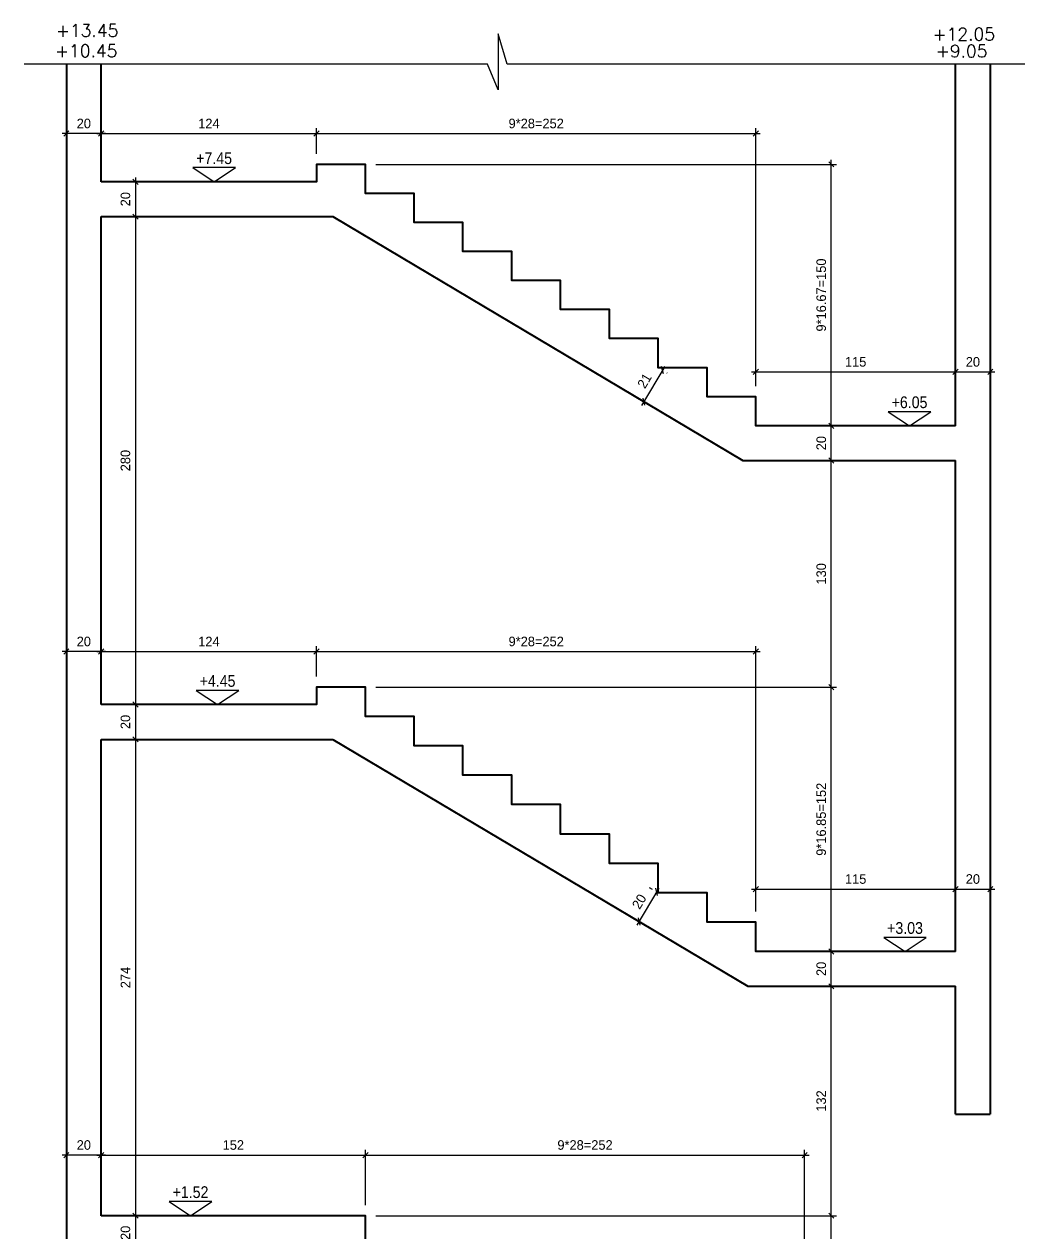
# Model space of a CAD drawing. Header units: inches. Extents: x -5298 to 11252, y 8210 to 22495.
# Drawn here: x 7576 to 8150, y 16199 to 16893 of the extents above; entities that cross this region are included whole.
import ezdxf
from ezdxf.enums import TextEntityAlignment as Align

# ---------------------------------------------------------------- set-up
doc = ezdxf.new("R2010")
doc.units = ezdxf.units.IN
doc.header["$LTSCALE"] = 55
doc.header["$MEASUREMENT"] = 0
doc.layers.get('Defpoints').update_dxf_attribs({"color": 40})
for name, color, linetype in [('break', 1, 'Continuous'), ('dim', 2, 'Continuous'), ('otm', 3, 'Continuous'), ('otm-text', 1, 'Continuous'), ('P-lines', 3, 'Continuous')]:
    doc.layers.add(name, color=color, linetype=linetype)
doc.layers.add('W-Conc', color=3, linetype='Continuous', lineweight=40)
doc.styles.add('danmm', font='danmm.shx', dxfattribs={"width": 0.9})
doc.styles.add('HEBTXT', font='hebtxt-weld.shx')
doc.styles.add('ROMANS', font='romans')
doc.dimstyles.new('25', dxfattribs={"dimtxt": 5.5, "dimasz": 3, "dimexe": 3, "dimexo": 6, "dimgap": 3, "dimtad": 1, "dimdec": 0, "dimrnd": 0.5, "dimdsep": 46, "dimtxsty": 'HEBTXT', "dimblk1": 'OBLIQUE', "dimblk2": 'OBLIQUE', "dimsah": 1, "dimcen": 1, "dimdle": 2.5, "dimclre": 9, "dimclrt": 3, "dimadec": 0, "dimazin": 0, "dimtfac": 1, "dimtdec": 0, "dimtix": 1, "dimtmove": 2, "dimatfit": 3, "dimldrblk": 'OBLIQUE', "dimfxl": 1, "dimtolj": 1, "dimarcsym": 0})

# ---------------------------------------------------------------- blocks, each defined once
blk = doc.blocks.new('MF1')
blk.add_lwpolyline([(30, 20), (0, 0), (-30, 20)], close=True)
at = {"style": 'ROMANS'}
blk.add_attdef('0', text='', height=6, dxfattribs=at).set_placement((0, 25), align=Align.CENTER)
blk = doc.blocks.new('_OBLIQUE')
at = {"color": 0, "linetype": 'ByBlock'}
blk.add_line((-0.5, -0.5), (0.5, 0.5), dxfattribs=at)
blk = doc.blocks.new('*D1332')
at = {"layer": 'Defpoints', "color": 0, "linetype": 'Continuous', "ltscale": 5, "transparency": 16777216}
for p in [(7940.18, 16394.16, 0.34), (7929.14, 16377.6), (7930.02, 16377.08, 0)]:
    blk.add_point(p, dxfattribs=at)
at = {"layer": 'dim', "color": 9, "linetype": 'Continuous', "lineweight": -2, "ltscale": 5, "transparency": 16777216}
for p, q in [((7935.03, 16397.23), (7936.73, 16396.21)), ((7924.86, 16380.15), (7926.57, 16379.14))]:
    blk.add_line(p, q, dxfattribs=at)
at = {"layer": 'dim', "color": 0, "linetype": 'Continuous', "lineweight": -2, "ltscale": 5, "transparency": 16777216}
blk.add_line((7940.59, 16396.83), (7927.86, 16375.45), dxfattribs=at)
at = {"layer": 'dim', "color": 0, "linetype": 'Continuous', "lineweight": -2, "ltscale": 5, "transparency": 16777216, "xscale": 3, "yscale": 3, "zscale": 3}
for p, rotation in [((7939.31, 16394.68), 59.23224426472048), ((7929.14, 16377.6), 239.2322442647205)]:
    blk.add_blockref('_OBLIQUE', p, dxfattribs=dict(at, rotation=rotation))
at = {"layer": 'dim', "color": 3, "linetype": 'Continuous', "ltscale": 5, "transparency": 16777216, "insert": (7929.29, 16389.08), "char_height": 5.5, "attachment_point": 5, "rotation": 59.23224, "style": 'HEBTXT'}
blk.add_mtext('\\A1;20', dxfattribs=at)
blk = doc.blocks.new('*D1333')
at = {"layer": 'Defpoints', "color": 0, "linetype": 'Continuous', "ltscale": 5, "transparency": 16777216}
for p in [(7940.18, 16695.47, -0.16), (7929.44, 16677.43, -0.16), (7931.87, 16675.98)]:
    blk.add_point(p, dxfattribs=at)
at = {"layer": 'dim', "color": 0, "linetype": 'Continuous', "lineweight": -2, "ltscale": 5, "transparency": 16777216}
blk.add_line((7943.89, 16696.17), (7930.59, 16673.83), dxfattribs=at)
at = {"layer": 'dim', "color": 9, "linetype": 'Continuous', "lineweight": -2, "ltscale": 5, "transparency": 16777216}
for p, q in [((7945.34, 16692.4), (7945.19, 16692.49)), ((7934.6, 16674.36), (7934.44, 16674.45))]:
    blk.add_line(p, q, dxfattribs=at)
at = {"layer": 'dim', "color": 0, "linetype": 'Continuous', "lineweight": -2, "ltscale": 5, "transparency": 16777216, "xscale": 3, "yscale": 3, "zscale": 3}
for p, rotation in [((7942.61, 16694.03), 59.23224426472751), ((7931.87, 16675.98), 239.2322442647276)]:
    blk.add_blockref('_OBLIQUE', p, dxfattribs=dict(at, rotation=rotation))
at = {"layer": 'dim', "color": 3, "linetype": 'Continuous', "ltscale": 5, "transparency": 16777216, "insert": (7932.3, 16687.95), "char_height": 5.5, "attachment_point": 5, "rotation": 59.23224, "style": 'HEBTXT'}
blk.add_mtext('\\A1;21', dxfattribs=at)
blk = doc.blocks.new('*D1346')
at = {"layer": 'Defpoints', "color": 0, "linetype": 'Continuous', "ltscale": 5, "transparency": 16777216}
for p in [(7644.09, 16802.16, -0.16), (7640.33, 16782.16), (7644.09, 16782.16, -0.16)]:
    blk.add_point(p, dxfattribs=at)
at = {"layer": 'dim', "color": 9, "linetype": 'Continuous', "lineweight": -2, "ltscale": 5, "transparency": 16777216}
for p, q in [((7638.09, 16802.16), (7637.33, 16802.16)), ((7638.09, 16782.16), (7637.33, 16782.16))]:
    blk.add_line(p, q, dxfattribs=at)
at = {"layer": 'dim', "color": 0, "linetype": 'Continuous', "lineweight": -2, "ltscale": 5, "transparency": 16777216}
blk.add_line((7640.33, 16804.66), (7640.33, 16779.66), dxfattribs=at)
at = {"layer": 'dim', "color": 0, "linetype": 'Continuous', "lineweight": -2, "ltscale": 5, "transparency": 16777216, "xscale": 3, "yscale": 3, "zscale": 3}
for p, rotation in [((7640.33, 16802.16), 90), ((7640.33, 16782.16), 270)]:
    blk.add_blockref('_OBLIQUE', p, dxfattribs=dict(at, rotation=rotation))
at = {"layer": 'dim', "color": 3, "linetype": 'Continuous', "ltscale": 5, "transparency": 16777216, "insert": (7634.58, 16792.16), "char_height": 5.5, "attachment_point": 5, "rotation": 90, "style": 'HEBTXT'}
blk.add_mtext('\\A1;20', dxfattribs=at)
blk = doc.blocks.new('*D1347')
at = {"layer": 'Defpoints', "color": 0, "linetype": 'Continuous', "ltscale": 5, "transparency": 16777216}
for p in [(7644.09, 16782.16, -0.16), (7640.33, 16502.16), (7643.03, 16502.16, 0.34)]:
    blk.add_point(p, dxfattribs=at)
at = {"layer": 'dim', "color": 9, "linetype": 'Continuous', "lineweight": -2, "ltscale": 5, "transparency": 16777216}
for p, q in [((7638.09, 16782.16), (7637.33, 16782.16)), ((7637.03, 16502.16), (7637.33, 16502.16))]:
    blk.add_line(p, q, dxfattribs=at)
at = {"layer": 'dim', "color": 0, "linetype": 'Continuous', "lineweight": -2, "ltscale": 5, "transparency": 16777216}
blk.add_line((7640.33, 16784.66), (7640.33, 16499.66), dxfattribs=at)
at = {"layer": 'dim', "color": 0, "linetype": 'Continuous', "lineweight": -2, "ltscale": 5, "transparency": 16777216, "xscale": 3, "yscale": 3, "zscale": 3}
for p, rotation in [((7640.33, 16782.16), 90), ((7640.33, 16502.16), 270)]:
    blk.add_blockref('_OBLIQUE', p, dxfattribs=dict(at, rotation=rotation))
at = {"layer": 'dim', "color": 3, "linetype": 'Continuous', "ltscale": 5, "transparency": 16777216, "insert": (7634.58, 16642.16), "char_height": 5.5, "attachment_point": 5, "rotation": 90, "style": 'HEBTXT'}
blk.add_mtext('\\A1;280', dxfattribs=at)
blk = doc.blocks.new('*D1348')
at = {"layer": 'Defpoints', "color": 0, "linetype": 'Continuous', "ltscale": 5, "transparency": 16777216}
for p in [(7643.03, 16502.16, 0.34), (7640.33, 16482.16), (7643.82, 16482.16, 0)]:
    blk.add_point(p, dxfattribs=at)
at = {"layer": 'dim', "color": 9, "linetype": 'Continuous', "lineweight": -2, "ltscale": 5, "transparency": 16777216}
for p, q in [((7637.03, 16502.16), (7637.33, 16502.16)), ((7637.82, 16482.16), (7637.33, 16482.16))]:
    blk.add_line(p, q, dxfattribs=at)
at = {"layer": 'dim', "color": 0, "linetype": 'Continuous', "lineweight": -2, "ltscale": 5, "transparency": 16777216}
blk.add_line((7640.33, 16504.66), (7640.33, 16479.66), dxfattribs=at)
at = {"layer": 'dim', "color": 0, "linetype": 'Continuous', "lineweight": -2, "ltscale": 5, "transparency": 16777216, "xscale": 3, "yscale": 3, "zscale": 3}
for p, rotation in [((7640.33, 16502.16), 90), ((7640.33, 16482.16), 270)]:
    blk.add_blockref('_OBLIQUE', p, dxfattribs=dict(at, rotation=rotation))
at = {"layer": 'dim', "color": 3, "linetype": 'Continuous', "ltscale": 5, "transparency": 16777216, "insert": (7634.58, 16492.16), "char_height": 5.5, "attachment_point": 5, "rotation": 90, "style": 'HEBTXT'}
blk.add_mtext('\\A1;20', dxfattribs=at)
blk = doc.blocks.new('*D1349')
at = {"layer": 'Defpoints', "color": 0, "linetype": 'Continuous', "ltscale": 5, "transparency": 16777216}
for p in [(7643.82, 16482.16, 0), (7640.33, 16208.81), (7643.56, 16208.81, -0.31)]:
    blk.add_point(p, dxfattribs=at)
at = {"layer": 'dim', "color": 9, "linetype": 'Continuous', "lineweight": -2, "ltscale": 5, "transparency": 16777216}
for p, q in [((7637.82, 16482.16), (7637.33, 16482.16)), ((7637.56, 16208.81), (7637.33, 16208.81))]:
    blk.add_line(p, q, dxfattribs=at)
at = {"layer": 'dim', "color": 0, "linetype": 'Continuous', "lineweight": -2, "ltscale": 5, "transparency": 16777216}
blk.add_line((7640.33, 16484.66), (7640.33, 16206.31), dxfattribs=at)
at = {"layer": 'dim', "color": 0, "linetype": 'Continuous', "lineweight": -2, "ltscale": 5, "transparency": 16777216, "xscale": 3, "yscale": 3, "zscale": 3}
for p, rotation in [((7640.33, 16482.16), 90), ((7640.33, 16208.81), 270)]:
    blk.add_blockref('_OBLIQUE', p, dxfattribs=dict(at, rotation=rotation))
at = {"layer": 'dim', "color": 3, "linetype": 'Continuous', "ltscale": 5, "transparency": 16777216, "insert": (7634.58, 16345.48), "char_height": 5.5, "attachment_point": 5, "rotation": 90, "style": 'HEBTXT'}
blk.add_mtext('\\A1;274', dxfattribs=at)
blk = doc.blocks.new('*D1350')
at = {"layer": 'Defpoints', "color": 0, "linetype": 'Continuous', "ltscale": 5, "transparency": 16777216}
for p in [(7643.56, 16208.81, -0.31), (7640.33, 16189.16), (7642.64, 16189.16, -0.5)]:
    blk.add_point(p, dxfattribs=at)
at = {"layer": 'dim', "color": 0, "linetype": 'Continuous', "lineweight": -2, "ltscale": 5, "transparency": 16777216}
blk.add_line((7640.33, 16211.31), (7640.33, 16186.66), dxfattribs=at)
at = {"layer": 'dim', "color": 9, "linetype": 'Continuous', "lineweight": -2, "ltscale": 5, "transparency": 16777216}
for p, q in [((7637.56, 16208.81), (7637.33, 16208.81)), ((7636.64, 16189.16), (7637.33, 16189.16))]:
    blk.add_line(p, q, dxfattribs=at)
at = {"layer": 'dim', "color": 0, "linetype": 'Continuous', "lineweight": -2, "ltscale": 5, "transparency": 16777216, "xscale": 3, "yscale": 3, "zscale": 3}
for p, rotation in [((7640.33, 16208.81), 90), ((7640.33, 16189.16), 270)]:
    blk.add_blockref('_OBLIQUE', p, dxfattribs=dict(at, rotation=rotation))
at = {"layer": 'dim', "color": 3, "linetype": 'Continuous', "ltscale": 5, "transparency": 16777216, "insert": (7634.58, 16198.98), "char_height": 5.5, "attachment_point": 5, "rotation": 90, "style": 'HEBTXT'}
blk.add_mtext('\\A1;20', dxfattribs=at)
blk = doc.blocks.new('*D1356')
at = {"layer": 'Defpoints', "color": 0, "linetype": 'Continuous', "ltscale": 5, "transparency": 16777216}
for p in [(7772.21, 16208.81, -0.31), (8039.46, 16208.81), (8024.18, 16057.16, -0.31)]:
    blk.add_point(p, dxfattribs=at)
at = {"layer": 'dim', "color": 0, "linetype": 'Continuous', "lineweight": -2, "ltscale": 5, "transparency": 16777216}
blk.add_line((8039.46, 16054.66), (8039.46, 16211.31), dxfattribs=at)
at = {"layer": 'dim', "color": 9, "linetype": 'Continuous', "lineweight": -2, "ltscale": 5, "transparency": 16777216}
for p, q in [((7778.21, 16208.81), (8042.46, 16208.81)), ((8030.18, 16057.16), (8042.46, 16057.16))]:
    blk.add_line(p, q, dxfattribs=at)
at = {"layer": 'dim', "color": 0, "linetype": 'Continuous', "lineweight": -2, "ltscale": 5, "transparency": 16777216, "xscale": 3, "yscale": 3, "zscale": 3}
for p, rotation in [((8039.46, 16208.81), 90), ((8039.46, 16057.16), 270)]:
    blk.add_blockref('_OBLIQUE', p, dxfattribs=dict(at, rotation=rotation))
at = {"layer": 'dim', "color": 3, "linetype": 'Continuous', "ltscale": 5, "transparency": 16777216, "insert": (8033.71, 16132.98), "char_height": 5.5, "attachment_point": 5, "rotation": 90, "style": 'HEBTXT'}
blk.add_mtext('\\A1;9*16.85=152', dxfattribs=at)
blk = doc.blocks.new('*D1357')
at = {"layer": 'Defpoints', "color": 0, "linetype": 'Continuous', "ltscale": 5, "transparency": 16777216}
for p in [(8039.46, 16340.46), (8043.39, 16340.46, 0.15), (7772.21, 16208.81, -0.31)]:
    blk.add_point(p, dxfattribs=at)
at = {"layer": 'dim', "color": 0, "linetype": 'Continuous', "lineweight": -2, "ltscale": 5, "transparency": 16777216}
blk.add_line((8039.46, 16206.31), (8039.46, 16342.96), dxfattribs=at)
at = {"layer": 'dim', "color": 9, "linetype": 'Continuous', "lineweight": -2, "ltscale": 5, "transparency": 16777216}
for p, q in [((8037.39, 16340.46), (8036.46, 16340.46)), ((7778.21, 16208.81), (8042.46, 16208.81))]:
    blk.add_line(p, q, dxfattribs=at)
at = {"layer": 'dim', "color": 0, "linetype": 'Continuous', "lineweight": -2, "ltscale": 5, "transparency": 16777216, "xscale": 3, "yscale": 3, "zscale": 3}
for p, rotation in [((8039.46, 16340.46), 90), ((8039.46, 16208.81), 270)]:
    blk.add_blockref('_OBLIQUE', p, dxfattribs=dict(at, rotation=rotation))
at = {"layer": 'dim', "color": 3, "linetype": 'Continuous', "ltscale": 5, "transparency": 16777216, "insert": (8033.71, 16274.63), "char_height": 5.5, "attachment_point": 5, "rotation": 90, "style": 'HEBTXT'}
blk.add_mtext('\\A1;132', dxfattribs=at)
blk = doc.blocks.new('*D1358')
at = {"layer": 'Defpoints', "color": 0, "linetype": 'Continuous', "ltscale": 5, "transparency": 16777216}
for p in [(8039.46, 16360.46), (8042.53, 16360.46, 0.34), (8043.39, 16340.46, 0.15)]:
    blk.add_point(p, dxfattribs=at)
at = {"layer": 'dim', "color": 0, "linetype": 'Continuous', "lineweight": -2, "ltscale": 5, "transparency": 16777216}
blk.add_line((8039.46, 16337.96), (8039.46, 16362.96), dxfattribs=at)
at = {"layer": 'dim', "color": 9, "linetype": 'Continuous', "lineweight": -2, "ltscale": 5, "transparency": 16777216}
for p, q in [((8036.53, 16360.46), (8036.46, 16360.46)), ((8037.39, 16340.46), (8036.46, 16340.46))]:
    blk.add_line(p, q, dxfattribs=at)
at = {"layer": 'dim', "color": 0, "linetype": 'Continuous', "lineweight": -2, "ltscale": 5, "transparency": 16777216, "xscale": 3, "yscale": 3, "zscale": 3}
for p, rotation in [((8039.46, 16360.46), 90), ((8039.46, 16340.46), 270)]:
    blk.add_blockref('_OBLIQUE', p, dxfattribs=dict(at, rotation=rotation))
at = {"layer": 'dim', "color": 3, "linetype": 'Continuous', "ltscale": 5, "transparency": 16777216, "insert": (8033.71, 16350.46), "char_height": 5.5, "attachment_point": 5, "rotation": 90, "style": 'HEBTXT'}
blk.add_mtext('\\A1;20', dxfattribs=at)
blk = doc.blocks.new('*D1374')
at = {"layer": 'Defpoints', "color": 0, "linetype": 'Continuous', "ltscale": 5, "transparency": 16777216}
for p in [(7772.18, 16512.16, 0.34), (8039.46, 16512.16), (8042.53, 16360.46, 0.34)]:
    blk.add_point(p, dxfattribs=at)
at = {"layer": 'dim', "color": 9, "linetype": 'Continuous', "lineweight": -2, "ltscale": 5, "transparency": 16777216}
for p, q in [((7778.18, 16512.16), (8042.46, 16512.16)), ((8036.53, 16360.46), (8036.46, 16360.46))]:
    blk.add_line(p, q, dxfattribs=at)
at = {"layer": 'dim', "color": 0, "linetype": 'Continuous', "lineweight": -2, "ltscale": 5, "transparency": 16777216}
blk.add_line((8039.46, 16357.96), (8039.46, 16514.66), dxfattribs=at)
at = {"layer": 'dim', "color": 0, "linetype": 'Continuous', "lineweight": -2, "ltscale": 5, "transparency": 16777216, "xscale": 3, "yscale": 3, "zscale": 3}
for p, rotation in [((8039.46, 16512.16), 90), ((8039.46, 16360.46), 270)]:
    blk.add_blockref('_OBLIQUE', p, dxfattribs=dict(at, rotation=rotation))
at = {"layer": 'dim', "color": 3, "linetype": 'Continuous', "ltscale": 5, "transparency": 16777216, "insert": (8033.71, 16436.31), "char_height": 5.5, "attachment_point": 5, "rotation": 90, "style": 'HEBTXT'}
blk.add_mtext('\\A1;9*16.85=152', dxfattribs=at)
blk = doc.blocks.new('*D1375')
at = {"layer": 'Defpoints', "color": 0, "linetype": 'Continuous', "ltscale": 5, "transparency": 16777216}
for p in [(8039.46, 16642.16), (8044.58, 16642.16, -0.16), (7772.18, 16512.16, 0.34)]:
    blk.add_point(p, dxfattribs=at)
at = {"layer": 'dim', "color": 9, "linetype": 'Continuous', "lineweight": -2, "ltscale": 5, "transparency": 16777216}
for p, q in [((8038.58, 16642.16), (8036.46, 16642.16)), ((7778.18, 16512.16), (8042.46, 16512.16))]:
    blk.add_line(p, q, dxfattribs=at)
at = {"layer": 'dim', "color": 0, "linetype": 'Continuous', "lineweight": -2, "ltscale": 5, "transparency": 16777216}
blk.add_line((8039.46, 16509.66), (8039.46, 16644.66), dxfattribs=at)
at = {"layer": 'dim', "color": 0, "linetype": 'Continuous', "lineweight": -2, "ltscale": 5, "transparency": 16777216, "xscale": 3, "yscale": 3, "zscale": 3}
for p, rotation in [((8039.46, 16642.16), 90), ((8039.46, 16512.16), 270)]:
    blk.add_blockref('_OBLIQUE', p, dxfattribs=dict(at, rotation=rotation))
at = {"layer": 'dim', "color": 3, "linetype": 'Continuous', "ltscale": 5, "transparency": 16777216, "insert": (8033.71, 16577.16), "char_height": 5.5, "attachment_point": 5, "rotation": 90, "style": 'HEBTXT'}
blk.add_mtext('\\A1;130', dxfattribs=at)
blk = doc.blocks.new('*D1376')
at = {"layer": 'Defpoints', "color": 0, "linetype": 'Continuous', "ltscale": 5, "transparency": 16777216}
for p in [(8039.46, 16662.16), (8043.32, 16662.16, -0.16), (8044.58, 16642.16, -0.16)]:
    blk.add_point(p, dxfattribs=at)
at = {"layer": 'dim', "color": 9, "linetype": 'Continuous', "lineweight": -2, "ltscale": 5, "transparency": 16777216}
for p, q in [((8037.32, 16662.16), (8036.46, 16662.16)), ((8038.58, 16642.16), (8036.46, 16642.16))]:
    blk.add_line(p, q, dxfattribs=at)
at = {"layer": 'dim', "color": 0, "linetype": 'Continuous', "lineweight": -2, "ltscale": 5, "transparency": 16777216}
blk.add_line((8039.46, 16639.66), (8039.46, 16664.66), dxfattribs=at)
at = {"layer": 'dim', "color": 0, "linetype": 'Continuous', "lineweight": -2, "ltscale": 5, "transparency": 16777216, "xscale": 3, "yscale": 3, "zscale": 3}
for p, rotation in [((8039.46, 16662.16), 90), ((8039.46, 16642.16), 270)]:
    blk.add_blockref('_OBLIQUE', p, dxfattribs=dict(at, rotation=rotation))
at = {"layer": 'dim', "color": 3, "linetype": 'Continuous', "ltscale": 5, "transparency": 16777216, "insert": (8033.71, 16652.16), "char_height": 5.5, "attachment_point": 5, "rotation": 90, "style": 'HEBTXT'}
blk.add_mtext('\\A1;20', dxfattribs=at)
blk = doc.blocks.new('*D1377')
at = {"layer": 'Defpoints', "color": 0, "linetype": 'Continuous', "ltscale": 5, "transparency": 16777216}
for p in [(7772.18, 16812.16, -0.16), (8039.46, 16812.16), (8043.32, 16662.16, -0.16)]:
    blk.add_point(p, dxfattribs=at)
at = {"layer": 'dim', "color": 0, "linetype": 'Continuous', "lineweight": -2, "ltscale": 5, "transparency": 16777216}
blk.add_line((8039.46, 16659.66), (8039.46, 16814.66), dxfattribs=at)
at = {"layer": 'dim', "color": 9, "linetype": 'Continuous', "lineweight": -2, "ltscale": 5, "transparency": 16777216}
for p, q in [((7778.18, 16812.16), (8042.46, 16812.16)), ((8037.32, 16662.16), (8036.46, 16662.16))]:
    blk.add_line(p, q, dxfattribs=at)
at = {"layer": 'dim', "color": 0, "linetype": 'Continuous', "lineweight": -2, "ltscale": 5, "transparency": 16777216, "xscale": 3, "yscale": 3, "zscale": 3}
for p, rotation in [((8039.46, 16812.16), 90), ((8039.46, 16662.16), 270)]:
    blk.add_blockref('_OBLIQUE', p, dxfattribs=dict(at, rotation=rotation))
at = {"layer": 'dim', "color": 3, "linetype": 'Continuous', "ltscale": 5, "transparency": 16777216, "insert": (8033.71, 16737.16), "char_height": 5.5, "attachment_point": 5, "rotation": 90, "style": 'HEBTXT'}
blk.add_mtext('\\A1;9*16.67=150', dxfattribs=at)
blk = doc.blocks.new('*D1406')
at = {"layer": 'Defpoints', "color": 0, "linetype": 'Continuous', "ltscale": 5, "transparency": 16777216}
for p in [(7772.21, 16243.6), (7620.68, 16220.24, 0.05), (7772.21, 16208.81, -0.31)]:
    blk.add_point(p, dxfattribs=at)
at = {"layer": 'dim', "color": 9, "linetype": 'Continuous', "lineweight": -2, "ltscale": 5, "transparency": 16777216}
for p, q in [((7620.68, 16226.24), (7620.68, 16246.6)), ((7772.21, 16214.81), (7772.21, 16246.6))]:
    blk.add_line(p, q, dxfattribs=at)
at = {"layer": 'dim', "color": 0, "linetype": 'Continuous', "lineweight": -2, "ltscale": 5, "transparency": 16777216}
blk.add_line((7618.18, 16243.6), (7774.71, 16243.6), dxfattribs=at)
at = {"layer": 'dim', "color": 0, "linetype": 'Continuous', "lineweight": -2, "ltscale": 5, "transparency": 16777216, "xscale": 3, "yscale": 3, "zscale": 3, "rotation": 180}
blk.add_blockref('_OBLIQUE', (7620.68, 16243.6), dxfattribs=at)
at = {"layer": 'dim', "color": 0, "linetype": 'Continuous', "lineweight": -2, "ltscale": 5, "transparency": 16777216, "xscale": 3, "yscale": 3, "zscale": 3}
blk.add_blockref('_OBLIQUE', (7772.21, 16243.6), dxfattribs=at)
at = {"layer": 'dim', "color": 3, "linetype": 'Continuous', "ltscale": 5, "transparency": 16777216, "insert": (7696.45, 16249.35), "char_height": 5.5, "attachment_point": 5, "style": 'HEBTXT'}
blk.add_mtext('\\A1;152', dxfattribs=at)
blk = doc.blocks.new('*D1386')
at = {"layer": 'Defpoints', "color": 0, "linetype": 'Continuous', "ltscale": 5, "transparency": 16777216}
for p in [(7600.68, 16243.6), (7600.68, 16231.83, 0.04), (7620.68, 16220.24, 0.05)]:
    blk.add_point(p, dxfattribs=at)
at = {"layer": 'dim', "color": 9, "linetype": 'Continuous', "lineweight": -2, "ltscale": 5, "transparency": 16777216}
for p, q in [((7600.68, 16237.83), (7600.68, 16246.6)), ((7620.68, 16226.24), (7620.68, 16246.6))]:
    blk.add_line(p, q, dxfattribs=at)
at = {"layer": 'dim', "color": 0, "linetype": 'Continuous', "lineweight": -2, "ltscale": 5, "transparency": 16777216}
blk.add_line((7623.18, 16243.6), (7598.18, 16243.6), dxfattribs=at)
at = {"layer": 'dim', "color": 0, "linetype": 'Continuous', "lineweight": -2, "ltscale": 5, "transparency": 16777216, "xscale": 3, "yscale": 3, "zscale": 3, "rotation": 180}
blk.add_blockref('_OBLIQUE', (7600.68, 16243.6), dxfattribs=at)
at = {"layer": 'dim', "color": 0, "linetype": 'Continuous', "lineweight": -2, "ltscale": 5, "transparency": 16777216, "xscale": 3, "yscale": 3, "zscale": 3}
blk.add_blockref('_OBLIQUE', (7620.68, 16243.6), dxfattribs=at)
at = {"layer": 'dim', "color": 3, "linetype": 'Continuous', "ltscale": 5, "transparency": 16777216, "insert": (7610.68, 16249.35), "char_height": 5.5, "attachment_point": 5, "style": 'HEBTXT'}
blk.add_mtext('\\A1;20', dxfattribs=at)
blk = doc.blocks.new('*D1319')
at = {"layer": 'Defpoints', "color": 0, "linetype": 'Continuous', "ltscale": 5, "transparency": 16777216}
for p in [(8024.18, 16243.6), (7772.21, 16208.81, -0.31), (8024.18, 16057.16, -0.31)]:
    blk.add_point(p, dxfattribs=at)
at = {"layer": 'dim', "color": 9, "linetype": 'Continuous', "lineweight": -2, "ltscale": 5, "transparency": 16777216}
for p, q in [((7772.21, 16214.81), (7772.21, 16246.6)), ((8024.18, 16063.16), (8024.18, 16246.6))]:
    blk.add_line(p, q, dxfattribs=at)
at = {"layer": 'dim', "color": 0, "linetype": 'Continuous', "lineweight": -2, "ltscale": 5, "transparency": 16777216}
blk.add_line((7769.71, 16243.6), (8026.68, 16243.6), dxfattribs=at)
at = {"layer": 'dim', "color": 0, "linetype": 'Continuous', "lineweight": -2, "ltscale": 5, "transparency": 16777216, "xscale": 3, "yscale": 3, "zscale": 3, "rotation": 180}
blk.add_blockref('_OBLIQUE', (7772.21, 16243.6), dxfattribs=at)
at = {"layer": 'dim', "color": 0, "linetype": 'Continuous', "lineweight": -2, "ltscale": 5, "transparency": 16777216, "xscale": 3, "yscale": 3, "zscale": 3}
blk.add_blockref('_OBLIQUE', (8024.18, 16243.6), dxfattribs=at)
at = {"layer": 'dim', "color": 3, "linetype": 'Continuous', "ltscale": 5, "transparency": 16777216, "insert": (7898.19, 16249.35), "char_height": 5.5, "attachment_point": 5, "style": 'HEBTXT'}
blk.add_mtext('\\A1;9*28=252', dxfattribs=at)
blk = doc.blocks.new('*D1388')
at = {"layer": 'Defpoints', "color": 0, "linetype": 'Continuous', "ltscale": 5, "transparency": 16777216}
for p in [(7744.18, 16532.57), (7744.18, 16512.16, 0.34), (7620.68, 16502.16, 0.02)]:
    blk.add_point(p, dxfattribs=at)
at = {"layer": 'dim', "color": 0, "linetype": 'Continuous', "lineweight": -2, "ltscale": 5, "transparency": 16777216}
blk.add_line((7618.18, 16532.57), (7746.68, 16532.57), dxfattribs=at)
at = {"layer": 'dim', "color": 9, "linetype": 'Continuous', "lineweight": -2, "ltscale": 5, "transparency": 16777216}
for p, q in [((7620.68, 16508.16), (7620.68, 16535.57)), ((7744.18, 16518.16), (7744.18, 16535.57))]:
    blk.add_line(p, q, dxfattribs=at)
at = {"layer": 'dim', "color": 0, "linetype": 'Continuous', "lineweight": -2, "ltscale": 5, "transparency": 16777216, "xscale": 3, "yscale": 3, "zscale": 3, "rotation": 180}
blk.add_blockref('_OBLIQUE', (7620.68, 16532.57), dxfattribs=at)
at = {"layer": 'dim', "color": 0, "linetype": 'Continuous', "lineweight": -2, "ltscale": 5, "transparency": 16777216, "xscale": 3, "yscale": 3, "zscale": 3}
blk.add_blockref('_OBLIQUE', (7744.18, 16532.57), dxfattribs=at)
at = {"layer": 'dim', "color": 3, "linetype": 'Continuous', "ltscale": 5, "transparency": 16777216, "insert": (7682.43, 16538.32), "char_height": 5.5, "attachment_point": 5, "style": 'HEBTXT'}
blk.add_mtext('\\A1;124', dxfattribs=at)
blk = doc.blocks.new('*D1389')
at = {"layer": 'Defpoints', "color": 0, "linetype": 'Continuous', "ltscale": 5, "transparency": 16777216}
for p in [(7600.68, 16532.57), (7600.68, 16525.91, 0.01), (7620.68, 16502.16, 0.02)]:
    blk.add_point(p, dxfattribs=at)
at = {"layer": 'dim', "color": 0, "linetype": 'Continuous', "lineweight": -2, "ltscale": 5, "transparency": 16777216}
blk.add_line((7623.18, 16532.57), (7598.18, 16532.57), dxfattribs=at)
at = {"layer": 'dim', "color": 9, "linetype": 'Continuous', "lineweight": -2, "ltscale": 5, "transparency": 16777216}
for p, q in [((7600.68, 16531.91), (7600.68, 16535.57)), ((7620.68, 16508.16), (7620.68, 16535.57))]:
    blk.add_line(p, q, dxfattribs=at)
at = {"layer": 'dim', "color": 0, "linetype": 'Continuous', "lineweight": -2, "ltscale": 5, "transparency": 16777216, "xscale": 3, "yscale": 3, "zscale": 3, "rotation": 180}
blk.add_blockref('_OBLIQUE', (7600.68, 16532.57), dxfattribs=at)
at = {"layer": 'dim', "color": 0, "linetype": 'Continuous', "lineweight": -2, "ltscale": 5, "transparency": 16777216, "xscale": 3, "yscale": 3, "zscale": 3}
blk.add_blockref('_OBLIQUE', (7620.68, 16532.57), dxfattribs=at)
at = {"layer": 'dim', "color": 3, "linetype": 'Continuous', "ltscale": 5, "transparency": 16777216, "insert": (7610.68, 16538.32), "char_height": 5.5, "attachment_point": 5, "style": 'HEBTXT'}
blk.add_mtext('\\A1;20', dxfattribs=at)
blk = doc.blocks.new('*D1407')
at = {"layer": 'Defpoints', "color": 0, "linetype": 'Continuous', "ltscale": 5, "transparency": 16777216}
for p in [(7996.18, 16532.57), (7744.18, 16512.16, 0.34), (7996.18, 16377.31, 0.34)]:
    blk.add_point(p, dxfattribs=at)
at = {"layer": 'dim', "color": 0, "linetype": 'Continuous', "lineweight": -2, "ltscale": 5, "transparency": 16777216}
blk.add_line((7741.68, 16532.57), (7998.68, 16532.57), dxfattribs=at)
at = {"layer": 'dim', "color": 9, "linetype": 'Continuous', "lineweight": -2, "ltscale": 5, "transparency": 16777216}
for p, q in [((7744.18, 16518.16), (7744.18, 16535.57)), ((7996.18, 16383.31), (7996.18, 16535.57))]:
    blk.add_line(p, q, dxfattribs=at)
at = {"layer": 'dim', "color": 0, "linetype": 'Continuous', "lineweight": -2, "ltscale": 5, "transparency": 16777216, "xscale": 3, "yscale": 3, "zscale": 3, "rotation": 180}
blk.add_blockref('_OBLIQUE', (7744.18, 16532.57), dxfattribs=at)
at = {"layer": 'dim', "color": 0, "linetype": 'Continuous', "lineweight": -2, "ltscale": 5, "transparency": 16777216, "xscale": 3, "yscale": 3, "zscale": 3}
blk.add_blockref('_OBLIQUE', (7996.18, 16532.57), dxfattribs=at)
at = {"layer": 'dim', "color": 3, "linetype": 'Continuous', "ltscale": 5, "transparency": 16777216, "insert": (7870.18, 16538.32), "char_height": 5.5, "attachment_point": 5, "style": 'HEBTXT'}
blk.add_mtext('\\A1;9*28=252', dxfattribs=at)
blk = doc.blocks.new('*D1408')
at = {"layer": 'Defpoints', "color": 0, "linetype": 'Continuous', "ltscale": 5, "transparency": 16777216}
for p in [(8110.68, 16396.24), (7996.18, 16377.31, 0.34), (8110.68, 16377.31, 0.34)]:
    blk.add_point(p, dxfattribs=at)
at = {"layer": 'dim', "color": 9, "linetype": 'Continuous', "lineweight": -2, "ltscale": 5, "transparency": 16777216}
for p, q in [((7996.18, 16383.31), (7996.18, 16399.24)), ((8110.68, 16383.31), (8110.68, 16399.24))]:
    blk.add_line(p, q, dxfattribs=at)
at = {"layer": 'dim', "color": 0, "linetype": 'Continuous', "lineweight": -2, "ltscale": 5, "transparency": 16777216}
blk.add_line((7993.68, 16396.24), (8113.18, 16396.24), dxfattribs=at)
at = {"layer": 'dim', "color": 0, "linetype": 'Continuous', "lineweight": -2, "ltscale": 5, "transparency": 16777216, "xscale": 3, "yscale": 3, "zscale": 3, "rotation": 180}
blk.add_blockref('_OBLIQUE', (7996.18, 16396.24), dxfattribs=at)
at = {"layer": 'dim', "color": 0, "linetype": 'Continuous', "lineweight": -2, "ltscale": 5, "transparency": 16777216, "xscale": 3, "yscale": 3, "zscale": 3}
blk.add_blockref('_OBLIQUE', (8110.68, 16396.24), dxfattribs=at)
at = {"layer": 'dim', "color": 3, "linetype": 'Continuous', "ltscale": 5, "transparency": 16777216, "insert": (8053.43, 16401.99), "char_height": 5.5, "attachment_point": 5, "style": 'HEBTXT'}
blk.add_mtext('\\A1;115', dxfattribs=at)
blk = doc.blocks.new('*D1409')
at = {"layer": 'Defpoints', "color": 0, "linetype": 'Continuous', "ltscale": 5, "transparency": 16777216}
for p in [(8130.68, 16396.24), (8130.68, 16387.97, 0.38), (8110.68, 16377.31, 0.34)]:
    blk.add_point(p, dxfattribs=at)
at = {"layer": 'dim', "color": 9, "linetype": 'Continuous', "lineweight": -2, "ltscale": 5, "transparency": 16777216}
for p, q in [((8110.68, 16383.31), (8110.68, 16399.24)), ((8130.68, 16393.97), (8130.68, 16399.24))]:
    blk.add_line(p, q, dxfattribs=at)
at = {"layer": 'dim', "color": 0, "linetype": 'Continuous', "lineweight": -2, "ltscale": 5, "transparency": 16777216}
blk.add_line((8108.18, 16396.24), (8133.18, 16396.24), dxfattribs=at)
at = {"layer": 'dim', "color": 0, "linetype": 'Continuous', "lineweight": -2, "ltscale": 5, "transparency": 16777216, "xscale": 3, "yscale": 3, "zscale": 3, "rotation": 180}
blk.add_blockref('_OBLIQUE', (8110.68, 16396.24), dxfattribs=at)
at = {"layer": 'dim', "color": 0, "linetype": 'Continuous', "lineweight": -2, "ltscale": 5, "transparency": 16777216, "xscale": 3, "yscale": 3, "zscale": 3}
blk.add_blockref('_OBLIQUE', (8130.68, 16396.24), dxfattribs=at)
at = {"layer": 'dim', "color": 3, "linetype": 'Continuous', "ltscale": 5, "transparency": 16777216, "insert": (8120.68, 16401.99), "char_height": 5.5, "attachment_point": 5, "style": 'HEBTXT'}
blk.add_mtext('\\A1;20', dxfattribs=at)
blk = doc.blocks.new('*D1410')
at = {"layer": 'Defpoints', "color": 0, "linetype": 'Continuous', "ltscale": 5, "transparency": 16777216}
for p in [(7600.68, 16829.83), (7600.68, 16825.36, -0.02), (7620.68, 16825.36, -0.01)]:
    blk.add_point(p, dxfattribs=at)
at = {"layer": 'dim', "color": 0, "linetype": 'Continuous', "lineweight": -2, "ltscale": 5, "transparency": 16777216}
blk.add_line((7623.18, 16829.83), (7598.18, 16829.83), dxfattribs=at)
at = {"layer": 'dim', "color": 9, "linetype": 'Continuous', "lineweight": -2, "ltscale": 5, "transparency": 16777216}
for p, q in [((7600.68, 16831.36), (7600.68, 16832.83)), ((7620.68, 16831.36), (7620.68, 16832.83))]:
    blk.add_line(p, q, dxfattribs=at)
at = {"layer": 'dim', "color": 0, "linetype": 'Continuous', "lineweight": -2, "ltscale": 5, "transparency": 16777216, "xscale": 3, "yscale": 3, "zscale": 3, "rotation": 180}
blk.add_blockref('_OBLIQUE', (7600.68, 16829.83), dxfattribs=at)
at = {"layer": 'dim', "color": 0, "linetype": 'Continuous', "lineweight": -2, "ltscale": 5, "transparency": 16777216, "xscale": 3, "yscale": 3, "zscale": 3}
blk.add_blockref('_OBLIQUE', (7620.68, 16829.83), dxfattribs=at)
at = {"layer": 'dim', "color": 3, "linetype": 'Continuous', "ltscale": 5, "transparency": 16777216, "insert": (7610.68, 16835.58), "char_height": 5.5, "attachment_point": 5, "style": 'HEBTXT'}
blk.add_mtext('\\A1;20', dxfattribs=at)
blk = doc.blocks.new('*D1411')
at = {"layer": 'Defpoints', "color": 0, "linetype": 'Continuous', "ltscale": 5, "transparency": 16777216}
for p in [(7744.18, 16829.83), (7620.68, 16825.36, -0.01), (7744.18, 16812.16, -0.16)]:
    blk.add_point(p, dxfattribs=at)
at = {"layer": 'dim', "color": 0, "linetype": 'Continuous', "lineweight": -2, "ltscale": 5, "transparency": 16777216}
blk.add_line((7618.18, 16829.83), (7746.68, 16829.83), dxfattribs=at)
at = {"layer": 'dim', "color": 9, "linetype": 'Continuous', "lineweight": -2, "ltscale": 5, "transparency": 16777216}
for p, q in [((7620.68, 16831.36), (7620.68, 16832.83)), ((7744.18, 16818.16), (7744.18, 16832.83))]:
    blk.add_line(p, q, dxfattribs=at)
at = {"layer": 'dim', "color": 0, "linetype": 'Continuous', "lineweight": -2, "ltscale": 5, "transparency": 16777216, "xscale": 3, "yscale": 3, "zscale": 3, "rotation": 180}
blk.add_blockref('_OBLIQUE', (7620.68, 16829.83), dxfattribs=at)
at = {"layer": 'dim', "color": 0, "linetype": 'Continuous', "lineweight": -2, "ltscale": 5, "transparency": 16777216, "xscale": 3, "yscale": 3, "zscale": 3}
blk.add_blockref('_OBLIQUE', (7744.18, 16829.83), dxfattribs=at)
at = {"layer": 'dim', "color": 3, "linetype": 'Continuous', "ltscale": 5, "transparency": 16777216, "insert": (7682.43, 16835.58), "char_height": 5.5, "attachment_point": 5, "style": 'HEBTXT'}
blk.add_mtext('\\A1;124', dxfattribs=at)
blk = doc.blocks.new('*D1412')
at = {"layer": 'Defpoints', "color": 0, "linetype": 'Continuous', "ltscale": 5, "transparency": 16777216}
for p in [(7996.18, 16829.83), (7744.18, 16812.16, -0.16), (7996.18, 16678.8, -0.16)]:
    blk.add_point(p, dxfattribs=at)
at = {"layer": 'dim', "color": 0, "linetype": 'Continuous', "lineweight": -2, "ltscale": 5, "transparency": 16777216}
blk.add_line((7741.68, 16829.83), (7998.68, 16829.83), dxfattribs=at)
at = {"layer": 'dim', "color": 9, "linetype": 'Continuous', "lineweight": -2, "ltscale": 5, "transparency": 16777216}
for p, q in [((7744.18, 16818.16), (7744.18, 16832.83)), ((7996.18, 16684.8), (7996.18, 16832.83))]:
    blk.add_line(p, q, dxfattribs=at)
at = {"layer": 'dim', "color": 0, "linetype": 'Continuous', "lineweight": -2, "ltscale": 5, "transparency": 16777216, "xscale": 3, "yscale": 3, "zscale": 3, "rotation": 180}
blk.add_blockref('_OBLIQUE', (7744.18, 16829.83), dxfattribs=at)
at = {"layer": 'dim', "color": 0, "linetype": 'Continuous', "lineweight": -2, "ltscale": 5, "transparency": 16777216, "xscale": 3, "yscale": 3, "zscale": 3}
blk.add_blockref('_OBLIQUE', (7996.18, 16829.83), dxfattribs=at)
at = {"layer": 'dim', "color": 3, "linetype": 'Continuous', "ltscale": 5, "transparency": 16777216, "insert": (7870.18, 16835.58), "char_height": 5.5, "attachment_point": 5, "style": 'HEBTXT'}
blk.add_mtext('\\A1;9*28=252', dxfattribs=at)
blk = doc.blocks.new('*D1413')
at = {"layer": 'Defpoints', "color": 0, "linetype": 'Continuous', "ltscale": 5, "transparency": 16777216}
for p in [(8110.68, 16693.02), (7996.18, 16678.8, -0.16), (8110.68, 16673.1, 0.31)]:
    blk.add_point(p, dxfattribs=at)
at = {"layer": 'dim', "color": 9, "linetype": 'Continuous', "lineweight": -2, "ltscale": 5, "transparency": 16777216}
for p, q in [((7996.18, 16684.8), (7996.18, 16696.02)), ((8110.68, 16679.1), (8110.68, 16696.02))]:
    blk.add_line(p, q, dxfattribs=at)
at = {"layer": 'dim', "color": 0, "linetype": 'Continuous', "lineweight": -2, "ltscale": 5, "transparency": 16777216}
blk.add_line((7993.68, 16693.02), (8113.18, 16693.02), dxfattribs=at)
at = {"layer": 'dim', "color": 0, "linetype": 'Continuous', "lineweight": -2, "ltscale": 5, "transparency": 16777216, "xscale": 3, "yscale": 3, "zscale": 3, "rotation": 180}
blk.add_blockref('_OBLIQUE', (7996.18, 16693.02), dxfattribs=at)
at = {"layer": 'dim', "color": 0, "linetype": 'Continuous', "lineweight": -2, "ltscale": 5, "transparency": 16777216, "xscale": 3, "yscale": 3, "zscale": 3}
blk.add_blockref('_OBLIQUE', (8110.68, 16693.02), dxfattribs=at)
at = {"layer": 'dim', "color": 3, "linetype": 'Continuous', "ltscale": 5, "transparency": 16777216, "insert": (8053.43, 16698.77), "char_height": 5.5, "attachment_point": 5, "style": 'HEBTXT'}
blk.add_mtext('\\A1;115', dxfattribs=at)
blk = doc.blocks.new('*D1414')
at = {"layer": 'Defpoints', "color": 0, "linetype": 'Continuous', "ltscale": 5, "transparency": 16777216}
for p in [(8130.68, 16693.02), (8130.68, 16683.62, 0.36), (8110.68, 16673.1, 0.31)]:
    blk.add_point(p, dxfattribs=at)
at = {"layer": 'dim', "color": 9, "linetype": 'Continuous', "lineweight": -2, "ltscale": 5, "transparency": 16777216}
for p, q in [((8110.68, 16679.1), (8110.68, 16696.02)), ((8130.68, 16689.62), (8130.68, 16696.02))]:
    blk.add_line(p, q, dxfattribs=at)
at = {"layer": 'dim', "color": 0, "linetype": 'Continuous', "lineweight": -2, "ltscale": 5, "transparency": 16777216}
blk.add_line((8108.18, 16693.02), (8133.18, 16693.02), dxfattribs=at)
at = {"layer": 'dim', "color": 0, "linetype": 'Continuous', "lineweight": -2, "ltscale": 5, "transparency": 16777216, "xscale": 3, "yscale": 3, "zscale": 3, "rotation": 180}
blk.add_blockref('_OBLIQUE', (8110.68, 16693.02), dxfattribs=at)
at = {"layer": 'dim', "color": 0, "linetype": 'Continuous', "lineweight": -2, "ltscale": 5, "transparency": 16777216, "xscale": 3, "yscale": 3, "zscale": 3}
blk.add_blockref('_OBLIQUE', (8130.68, 16693.02), dxfattribs=at)
at = {"layer": 'dim', "color": 3, "linetype": 'Continuous', "ltscale": 5, "transparency": 16777216, "insert": (8120.68, 16698.77), "char_height": 5.5, "attachment_point": 5, "style": 'HEBTXT'}
blk.add_mtext('\\A1;20', dxfattribs=at)

msp = doc.modelspace()

# ---------------------------------------------------------------- linework, layer by layer
at = {"layer": 'break', "elevation": -0.16}
msp.add_lwpolyline([(8150.47, 16869.68), (7853.54, 16869.68), (7848.36, 16887.1), (7848.36, 16855.01), (7842.24, 16869.68), (7576.48, 16869.68)], dxfattribs=at)
at = {"layer": 'W-Conc', "ltscale": 5}
for p, q in [((7600.68, 16869.68, -0.47), (7600.68, 15127.16, -0.3)), ((7620.68, 16802.16, -0.46), (7620.68, 16869.68, -0.47)), ((8110.68, 16662.16, -0.14), (8110.68, 16869.68, -0.16)), ((8130.68, 16869.68, -0.1), (8130.68, 16267.16, -0.06)), ((7620.68, 16502.16, -0.43), (7620.68, 16782.16, -0.46)), ((8110.68, 16360.46, -0.11), (8110.68, 16642.16, -0.14)), ((7620.68, 16482.16, -0.45), (7753.52, 16482.16, -0.45)), ((7620.68, 16208.81, -0.4), (7620.68, 16482.16, -0.43)), ((7753.52, 16482.16, -0.45), (7991.53, 16340.46, -0.45)), ((7991.53, 16340.46, -0.45), (8110.68, 16340.46, -0.11)), ((8110.68, 16267.16, -0.1), (8110.68, 16340.46, -0.11)), ((8110.68, 16267.16, -0.95), (8130.68, 16267.16, -0.95))]:
    msp.add_line(p, q, dxfattribs=at)
for points, elevation in [([(8110.68, 16662.16), (7996.18, 16662.16), (7996.18, 16678.8), (7968.18, 16678.8), (7968.18, 16695.47), (7940.18, 16695.47), (7940.18, 16712.14), (7912.18, 16712.14), (7912.18, 16728.81), (7884.18, 16728.81), (7884.18, 16745.48), (7856.18, 16745.48), (7856.18, 16762.15), (7828.18, 16762.15), (7828.18, 16778.82), (7800.18, 16778.82), (7800.18, 16795.49), (7772.18, 16795.49), (7772.18, 16812.16), (7744.18, 16812.16), (7744.18, 16802.16), (7620.68, 16802.16)], -0.62), ([(7620.68, 16782.16), (7753.52, 16782.16), (7988.68, 16642.16), (8110.68, 16642.16)], -0.62), ([(8110.68, 16360.46), (7996.18, 16360.46), (7996.18, 16377.31), (7968.18, 16377.31), (7968.18, 16394.16), (7940.18, 16394.16), (7940.18, 16411.01), (7912.18, 16411.01), (7912.18, 16427.86), (7884.18, 16427.86), (7884.18, 16444.71), (7856.18, 16444.71), (7856.18, 16461.56), (7828.18, 16461.56), (7828.18, 16478.41), (7800.18, 16478.41), (7800.18, 16495.26), (7772.18, 16495.26), (7772.18, 16512.16), (7744.18, 16512.16), (7744.18, 16502.16), (7620.68, 16502.16)], -0.11), ([(8110.68, 16047.16), (8024.18, 16047.16), (8024.18, 16057.16), (7996.18, 16057.16), (7996.18, 16074.01), (7968.18, 16074.01), (7968.18, 16090.86), (7940.18, 16090.86), (7940.18, 16107.71), (7912.18, 16107.71), (7912.18, 16124.56), (7884.19, 16124.56), (7884.19, 16141.41), (7856.19, 16141.41), (7856.19, 16158.26), (7828.18, 16158.26), (7828.2, 16175.11), (7800.2, 16175.11), (7800.18, 16191.96), (7772.18, 16191.96), (7772.21, 16208.81), (7620.68, 16208.81)], -0.76)]:
    msp.add_lwpolyline(points, dxfattribs=dict(at, elevation=elevation))

# ---------------------------------------------------------------- block references
at = {"layer": 'P-lines', "color": 3}
ref = msp.add_blockref('MF1', (7685.43, 16802.16, -0.62), dxfattribs=dict(at, xscale=-0.4065600000089035, yscale=0.4065600000089035, zscale=0.4065600000089035))
ref.add_attrib('-3.25', '+7.45', dxfattribs={"layer": 'otm-text', "height": 6.75, "style": 'danmm', "width": 0.9}).set_placement((7685.43, 16812.32, -0.62), align=Align.CENTER)
ref = msp.add_blockref('MF1', (8084.34, 16662.09, -0.62), dxfattribs=dict(at, xscale=-0.4065600000089035, yscale=0.4065600000089035, zscale=0.4065600000089035))
ref.add_attrib('-3.25', '+6.05', dxfattribs={"layer": 'otm-text', "height": 6.75, "style": 'danmm', "width": 0.9}).set_placement((8084.34, 16672.25, -0.62), align=Align.CENTER)
ref = msp.add_blockref('MF1', (7687.4, 16502.16, -0.11), dxfattribs=dict(at, xscale=-0.4065600000089035, yscale=0.4065600000089035, zscale=0.4065600000089035))
ref.add_attrib('-3.25', '+4.45', dxfattribs={"layer": 'otm-text', "height": 6.75, "style": 'danmm', "width": 0.9}).set_placement((7687.4, 16512.32, -0.11), align=Align.CENTER)
ref = msp.add_blockref('MF1', (8081.76, 16360.39, -0.11), dxfattribs=dict(at, xscale=-0.4065600000089035, yscale=0.4065600000089035, zscale=0.4065600000089035))
ref.add_attrib('-3.25', '+3.03', dxfattribs={"layer": 'otm-text', "height": 6.75, "style": 'danmm', "width": 0.9}).set_placement((8081.76, 16370.55, -0.11), align=Align.CENTER)
ref = msp.add_blockref('MF1', (7671.89, 16208.81, -0.76), dxfattribs=dict(at, xscale=-0.4065600000089035, yscale=0.4065600000089035, zscale=0.4065600000089035))
ref.add_attrib('-3.25', '+1.52', dxfattribs={"layer": 'otm-text', "height": 6.75, "style": 'danmm', "width": 0.9}).set_placement((7671.89, 16218.97, -0.76), align=Align.CENTER)

# ---------------------------------------------------------------- texts
at = {"layer": 'otm', "color": 1, "style": 'ROMANS'}
for s, p in [('+13.45', (7594.68, 16885.4, -0.27)), ('+12.05', (8097.58, 16883.27, -0.58)), ('+10.45', (7594.17, 16873.69, -0.27)), ('+9.05', (8099.43, 16873.57, -0.58))]:
    msp.add_text(s, height=7.2, dxfattribs=at).set_placement(p)

# ---------------------------------------------------------------- dimensions: what is measured, and where the dimension line sits
at = {"layer": 'dim', "linetype": 'Continuous', "ltscale": 5}
for base, p1, p2, picture, middle in [((7600.68, 16829.83, -0.45), (7620.68, 16825.36, -0.46), (7600.68, 16825.36, -0.47), '*D1410', (7610.68, 16835.58, -0.45)), ((7744.1835, 16829.8315, -0.4511), (7620.685, 16825.3597, -0.4632), (7744.1835, 16812.1596, -0.6161), '*D1411', (7682.4343, 16835.5815, -0.4511)), ((8110.6848, 16693.0158, -0.4511), (7996.1835, 16678.7996, -0.6161), (8110.6848, 16673.1047, -0.1415), '*D1413', (8053.4342, 16698.7658, -0.4511)), ((8130.68, 16693.02, -0.45), (8110.68, 16673.1, -0.14), (8130.68, 16683.62, -0.09), '*D1414', (8120.68, 16698.77, -0.45)), ((7600.68, 16532.57, -0.45), (7620.68, 16502.16, -0.43), (7600.68, 16525.91, -0.44), '*D1389', (7610.68, 16538.32, -0.45)), ((7744.1835, 16532.5708, -0.4511), (7620.685, 16502.1595, -0.429), (7744.1835, 16512.1595, -0.1075), '*D1388', (7682.4343, 16538.3208, -0.4511)), ((8110.6848, 16396.2433, -0.4511), (7996.1755, 16377.3097, -0.1075), (8110.6848, 16377.3097, -0.1093), '*D1408', (8053.4302, 16401.9933, -0.4511)), ((8130.68, 16396.24, -0.45), (8110.68, 16377.31, -0.11), (8130.68, 16387.97, -0.07), '*D1409', (8120.68, 16401.99, -0.45)), ((7600.68, 16243.6, -0.45), (7620.68, 16220.24, -0.4), (7600.68, 16231.83, -0.41), '*D1386', (7610.68, 16249.35, -0.45)), ((7772.21, 16243.6, -0.45), (7620.68, 16220.24, -0.4), (7772.21, 16208.81, -0.76), '*D1406', (7696.45, 16249.35, -0.45))]:
    dim = msp.add_linear_dim(base=base, p1=p1, p2=p2, dimstyle='25', dxfattribs=at)
    dim.commit()
    dim.dimension.update_dxf_attribs({"geometry": picture, "text_midpoint": middle})
for base, p1, p2, picture, middle in [((7996.18, 16829.83, -0.45), (7744.18, 16812.16, -0.62), (7996.18, 16678.8, -0.62), '*D1412', (7870.18, 16835.58, -0.45)), ((7996.18, 16532.57, -0.45), (7744.18, 16512.16, -0.11), (7996.18, 16377.31, -0.11), '*D1407', (7870.18, 16538.32, -0.45)), ((8024.18, 16243.6, -0.45), (7772.21, 16208.81, -0.76), (8024.18, 16057.16, -0.76), '*D1319', (7898.19, 16249.35, -0.45))]:
    dim = msp.add_linear_dim(base=base, p1=p1, p2=p2, text='9*28=<>', dimstyle='25', dxfattribs=at)
    dim.commit()
    dim.dimension.update_dxf_attribs({"geometry": picture, "text_midpoint": middle})
for base, p1, p2, text, picture, middle in [((8039.46, 16812.16, -0.45), (8043.32, 16662.16, -0.62), (7772.18, 16812.16, -0.62), '9*16.67=<>', '*D1377', (8033.71, 16737.16, -0.45)), ((8039.46, 16512.16, -0.45), (8042.53, 16360.46, -0.11), (7772.18, 16512.16, -0.11), '9*16.85=<>', '*D1374', (8033.71, 16436.31, -0.45)), ((8039.46, 16208.81, -0.45), (8024.18, 16057.16, -0.76), (7772.21, 16208.81, -0.76), '9*16.85=<>', '*D1356', (8033.71, 16132.98, -0.45))]:
    dim = msp.add_linear_dim(base=base, p1=p1, p2=p2, angle=90, text=text, dimstyle='25', dxfattribs=at)
    dim.commit()
    dim.dimension.update_dxf_attribs({"geometry": picture, "text_midpoint": middle})
for base, p1, p2, picture, middle in [((7640.33, 16782.16, -0.45), (7644.09, 16802.16, -0.62), (7644.09, 16782.16, -0.62), '*D1346', (7634.58, 16792.16, -0.45)), ((7640.33, 16502.16, -0.45), (7644.09, 16782.16, -0.62), (7643.03, 16502.16, -0.11), '*D1347', (7634.58, 16642.16, -0.45)), ((8039.46, 16662.16, -0.45), (8044.58, 16642.16, -0.62), (8043.32, 16662.16, -0.62), '*D1376', (8033.71, 16652.16, -0.45)), ((8039.46, 16642.16, -0.45), (7772.18, 16512.16, -0.11), (8044.58, 16642.16, -0.62), '*D1375', (8033.71, 16577.16, -0.45)), ((7640.33, 16482.16, -0.45), (7643.03, 16502.16, -0.11), (7643.82, 16482.16, -0.45), '*D1348', (7634.58, 16492.16, -0.45)), ((7640.33, 16208.81, -0.45), (7643.82, 16482.16, -0.45), (7643.56, 16208.81, -0.76), '*D1349', (7634.58, 16345.48, -0.45)), ((8039.46, 16360.46, -0.45), (8043.39, 16340.46, -0.3), (8042.53, 16360.46, -0.11), '*D1358', (8033.71, 16350.46, -0.45)), ((8039.46, 16340.46, -0.45), (7772.21, 16208.81, -0.76), (8043.39, 16340.46, -0.3), '*D1357', (8033.71, 16274.63, -0.45)), ((7640.33, 16189.16, -0.45), (7643.56, 16208.81, -0.76), (7642.64, 16189.16, -0.95), '*D1350', (7634.58, 16198.98, -0.45))]:
    dim = msp.add_linear_dim(base=base, p1=p1, p2=p2, angle=90, dimstyle='25', dxfattribs=at)
    dim.commit()
    dim.dimension.update_dxf_attribs({"geometry": picture, "text_midpoint": middle})
for p1, p2, distance, picture, middle in [((7940.18, 16695.47, -0.62), (7929.44, 16677.43, -0.62), 2.82, '*D1333', (7932.3, 16687.95, -0.45)), ((7940.18, 16394.16, -0.11), (7930.02, 16377.08, -0.45), -1.02, '*D1332', (7929.29, 16389.08, -0.45))]:
    dim = msp.add_aligned_dim(p1=p1, p2=p2, distance=distance, dimstyle='25', dxfattribs=at)
    dim.commit()
    dim.dimension.update_dxf_attribs({"geometry": picture, "text_midpoint": middle})

doc.saveas('drawing.dxf')
